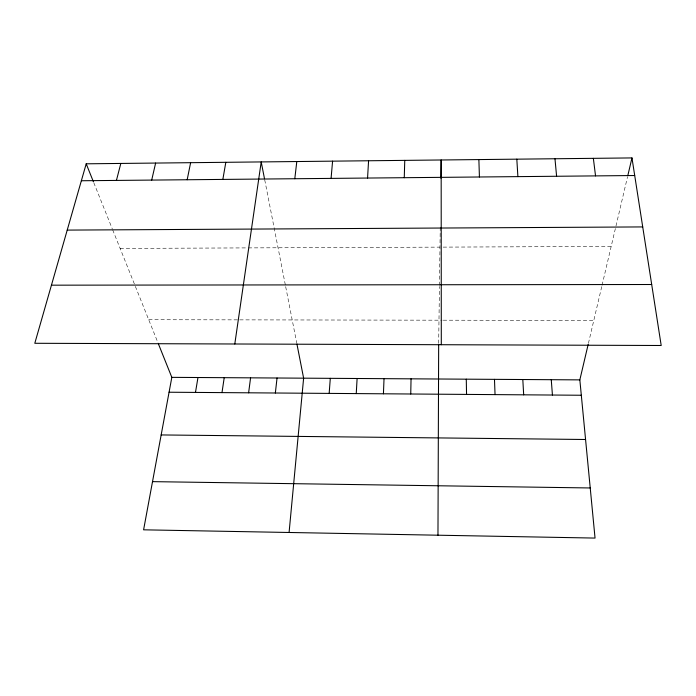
<?xml version="1.0" encoding="UTF-8"?>
<svg xmlns="http://www.w3.org/2000/svg" width="696" height="696" viewBox="0 0 696 696"><rect width="100%" height="100%" fill="white"/><g stroke="black" fill="none" stroke-linecap="round" stroke-linejoin="round"><path stroke-width="0.52" stroke-dasharray="3.48 2.61" d="M438.671 343.38L439.446 286.517M439.454 285.473L440.255 227.035M588.407 343.389L601.814 286.3M602.049 285.299L615.725 227.07M615.969 226.052L627.557 176.68M120.13 248.42L246.149 247.906M248.272 247.898L439.976 247.124M443.152 247.115L611.175 246.436M148.718 319.716L238.685 319.864M239.755 319.864L442.16 320.195M443.221 320.195L593.801 320.438M93.777 182.683L112.291 228.871M112.682 229.854L158.018 342.91M264.724 179.855L285.473 285.638M285.673 286.665L296.705 342.902"/><path stroke-width="1.04" d="M437.967 535.207L438.663 344.459M440.916 178.202L441.16 159.976L441.299 344.72M410.744 393.997L411.049 378.833M404.263 177.706L404.767 160.376M383.435 393.797L384.027 378.668M367.566 178.046L368.575 160.767M356.248 393.597L357.109 378.502M329.165 393.397L330.304 378.337M331.079 178.394L332.584 161.15M289.084 532.483L303.621 378.172L296.914 343.963M275.355 393.005L277.043 378.006M294.8 178.733L296.8 161.542M248.62 392.805L250.577 377.841M234.796 343.989L261.209 161.924L264.515 178.802M221.989 392.605L224.216 377.676M195.48 392.413L197.969 377.519M222.85 179.42L225.817 162.307M158.41 343.894L171.825 377.354L143.594 529.821L595.045 538.078L579.838 379.877L588.172 344.398M187.172 179.751L190.626 162.681M151.702 180.09L155.626 163.064M627.801 175.644L631.968 157.922L86.208 163.812L34.8 343.285L661.2 345.494L631.968 157.922M116.432 180.421L120.826 163.438M81.354 180.751L634.708 175.523M67.225 230.098L642.721 226.922M51.443 285.177L651.691 284.507M171.825 377.354L579.838 379.877M169.076 392.222L581.317 395.25M161.159 434.939L585.571 439.498M152.511 481.641L590.234 487.966M86.208 163.812L93.377 181.691M593.357 158.34L595.541 175.897M554.973 158.749L556.6 176.262M551.258 379.703L552.433 395.041M516.815 159.166L517.894 176.627M522.809 379.529L523.679 394.832M494.482 379.346L495.047 394.615M478.874 159.575L479.422 176.993M466.277 379.172L466.546 394.406"/></g></svg>
